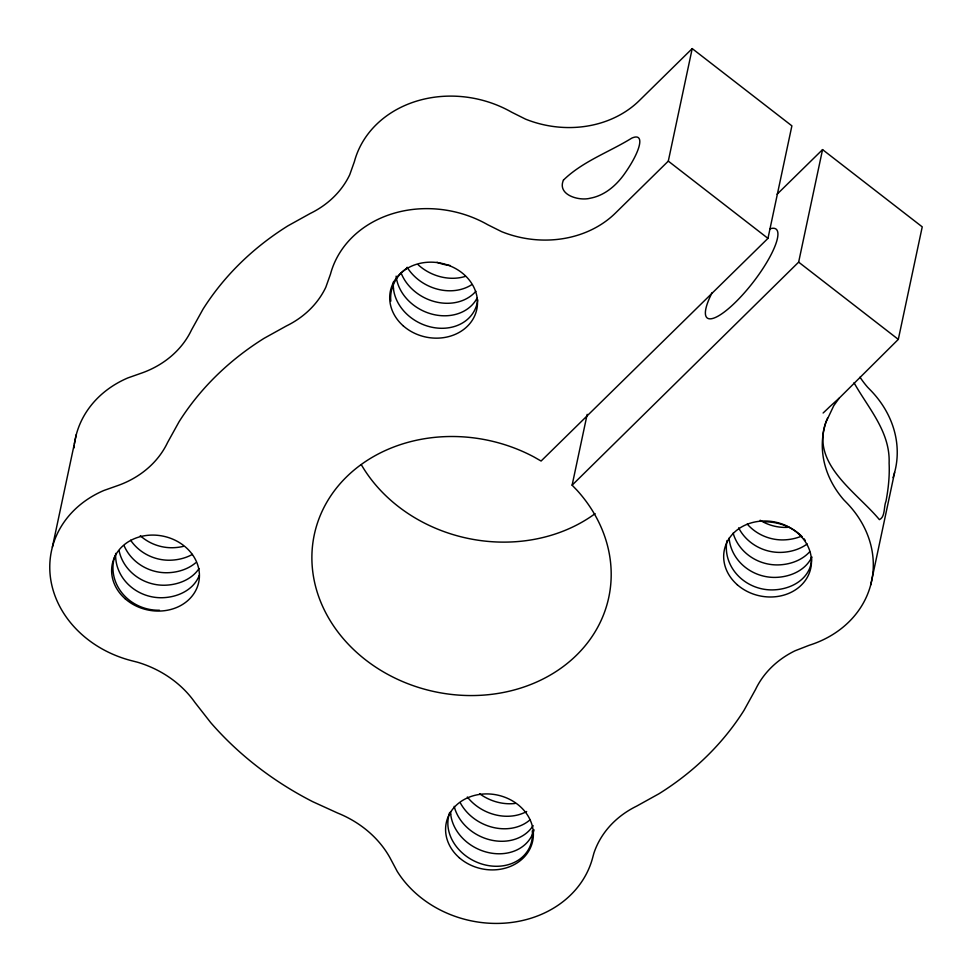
<?xml version="1.0" encoding="UTF-8"?>
<svg xmlns="http://www.w3.org/2000/svg" width="972" height="972" viewBox="0 0 972 972"><rect width="100%" height="100%" fill="white"/><g stroke="black" fill="none" stroke-linecap="round" stroke-linejoin="round"><path stroke-width="1.46" d="M52.379 547.102L76.302 434.569M74.419 443.888A106.385 90.809 12 0 1 127.818 377.938L142.92 372.616A100.359 85.67 12 0 0 191.484 330.006L203.002 309.193A321.161 274.128 12 0 1 287.943 225.832L310.275 213.451A100.359 85.67 12 0 0 349.738 174.729L354.379 161.668A106.385 90.809 12 0 1 511.649 112.193L525.585 119.155A100.359 85.67 12 0 0 639.284 100.626L692.21 48.6L791.888 125.85L767.965 238.371L541.088 461.032L534.053 457.01A150.539 128.498 12 0 0 312.753 543.798A150.539 128.498 12 0 0 504.334 692.283A150.539 128.498 12 0 0 577.161 490.423L572.119 485.174L587.173 414.351M777.102 194.218L822.555 149.615L922.234 226.865L898.31 339.386L839.128 398.228L833.782 405.676L826.042 421.982A100.359 85.67 12 0 0 843.672 499.705L847.122 503.253A106.385 90.809 12 0 1 809.251 645.262L794.975 650.815A100.359 85.67 12 0 0 755.511 689.537L744.005 710.35A321.161 274.128 12 0 1 659.052 793.711L636.721 806.092A100.359 85.67 12 0 0 593.904 853.161L592.616 857.875A106.385 90.809 12 0 1 504.602 923.145A106.385 90.809 12 0 1 397.183 871.325L390.039 857.887A100.359 85.67 12 0 0 337.551 813.005L312.717 801.681A321.161 274.128 12 0 1 210.705 722.609L194.922 702.44A100.359 85.67 12 0 0 137.647 662.26L132.119 660.839A106.385 90.809 12 0 1 50.848 580.272A106.385 90.809 12 0 1 103.895 490.471L118.997 485.137A100.359 85.67 12 0 0 167.573 442.527L179.079 421.727A321.161 274.128 12 0 1 264.032 338.353L286.363 325.972A100.359 85.67 12 0 0 325.814 287.25L330.468 274.189A106.385 90.809 12 0 1 487.725 224.714L501.673 231.676A100.359 85.67 12 0 0 615.373 213.147L668.299 161.121L692.21 48.6M572.119 485.174L798.644 262.136L822.555 149.615M870.705 584.962L894.617 472.441M827.524 418.167C807.708 462.235 855.469 490.811 879.393 519.631C885.346 517.14 883.669 506.509 885.99 501.236C888.372 488.685 889.72 475.988 889.113 463.207C890.328 431.641 868.3 408.301 854.036 382.737M839.128 398.228L829.359 407.061A110.395 28.322 -52.2 0 1 823.114 413.003M668.299 161.121L767.965 238.371M798.644 262.136L898.31 339.386M595.107 513.653A150.539 128.498 12 0 1 361.305 464.689M769.909 228.845A56.206 14.422 -52.2 0 1 766.847 262.246A56.206 14.422 -52.2 0 1 717.956 316.204A56.206 14.422 -52.2 0 1 712.16 292.572M73.969 447.946A106.385 90.809 12 0 1 74.249 445.237M893.037 477.641A106.385 90.809 12 0 0 871.034 390.732L867.583 387.184A100.359 85.67 12 0 1 860.013 377.197M760.153 520.263A43.655 39.961 17.3 0 0 786.093 527.395A43.655 33.813 8.6 0 0 788.778 527.274M801.329 536.228A43.655 33.813 8.6 0 1 783.432 539.91A43.655 39.961 17.3 0 1 747.237 524.09M726.995 540.541A43.655 39.961 17.3 0 0 772.801 589.907A43.655 33.813 8.6 0 0 811.547 557.017M729.109 538.099A43.655 39.961 17.3 0 0 775.462 577.404A43.655 33.813 8.6 0 0 811.827 556.968M738.647 527.857A43.655 39.961 17.3 0 0 780.771 552.4A43.655 33.813 8.6 0 0 807.185 543.956M809.652 551.792A43.655 33.813 8.6 0 1 778.11 564.914A43.655 39.961 17.3 0 1 733.131 533.13M763.664 521.806A43.655 33.813 8.6 0 1 802.167 536.775M803.795 538.585A43.655 33.813 8.6 0 1 805.278 540.468M465.394 276.376A43.655 36.037 25.9 0 1 418.215 264.834M450.17 265.514A43.655 36.037 25.9 0 1 437.036 262.306M477.702 299.886A43.655 36.037 25.9 0 1 435.565 327.868A43.655 36.037 25.9 0 1 393.466 288.648M477.045 298.173A43.655 36.037 25.9 0 1 431.617 314.029A43.655 36.037 25.9 0 1 396.126 276.145M471.505 284.82A43.655 36.037 25.9 0 1 407.147 267.276M393.478 288.635A43.655 37.738 -3.6 0 1 393.526 281.552M475.867 291.284A43.655 36.037 25.9 0 1 435.59 301.867A43.655 36.037 25.9 0 1 401.108 273.01M390.817 301.138A43.655 37.738 -3.6 0 1 407.669 267.616M183.283 546.398A43.655 33.813 8.6 0 1 172.712 547.734A43.655 39.961 17.3 0 1 140.284 535.73M130.613 540.213A43.655 39.961 17.3 0 0 170.064 560.224A43.655 33.813 8.6 0 0 192.42 554.392M199.272 575.303A43.655 33.813 8.6 0 1 162.081 597.731A43.655 39.961 17.3 0 1 115.668 553.372M119.131 550.966A43.655 39.961 17.3 0 0 164.742 585.229A43.655 33.813 8.6 0 0 199.005 568.596M195.651 562.812A43.655 33.813 8.6 0 1 167.403 572.739A43.655 39.961 17.3 0 1 124.161 545.827M159.432 610.234A43.655 39.961 17.3 0 1 114.915 556.02M515.196 803.443A43.655 36.037 25.9 0 1 479.621 793.735M526.666 811.511A43.655 36.037 25.9 0 1 467.338 797.004M533.118 825.617A43.655 36.037 25.9 0 1 490.143 839.857A43.655 36.037 25.9 0 1 454.179 806.335M529.813 820.016A43.655 36.037 25.9 0 1 460.424 803.054M534.065 829.857A43.655 36.037 25.9 0 1 490.119 852.93A43.655 36.037 25.9 0 1 450.68 814.123M532.267 830.902A43.655 36.037 25.9 0 1 494.08 866.222A43.655 36.037 25.9 0 1 448.019 826.625A43.655 37.738 -3.6 0 1 449.647 812.556M450.68 814.123A43.655 37.738 -3.6 0 1 450.522 811.766M563.456 180.075C556.847 194.983 579.142 201.253 590.271 198.203C604.317 195.651 615.835 185.859 623.988 174.571A44.153 11.312 -52.3 0 0 631.727 138.158C609.092 152.167 582.665 161.34 563.456 180.075M403.283 325.887A44.153 37.689 12 0 0 476.256 311.514A44.153 37.689 12 0 0 421.265 263.084A44.153 37.689 12 0 0 403.283 325.887M737.25 584.719A44.153 37.689 12 0 0 810.223 570.345A44.153 37.689 12 0 0 755.232 521.915A44.153 37.689 12 0 0 737.25 584.719M459.161 857.632A44.153 37.689 12 0 0 532.134 843.246A44.153 37.689 12 0 0 477.143 794.829A44.153 37.689 12 0 0 459.161 857.632M125.206 598.801A44.153 37.689 12 0 0 198.179 584.415A44.153 37.689 12 0 0 143.188 535.997A44.153 37.689 12 0 0 125.206 598.801"/></g></svg>
